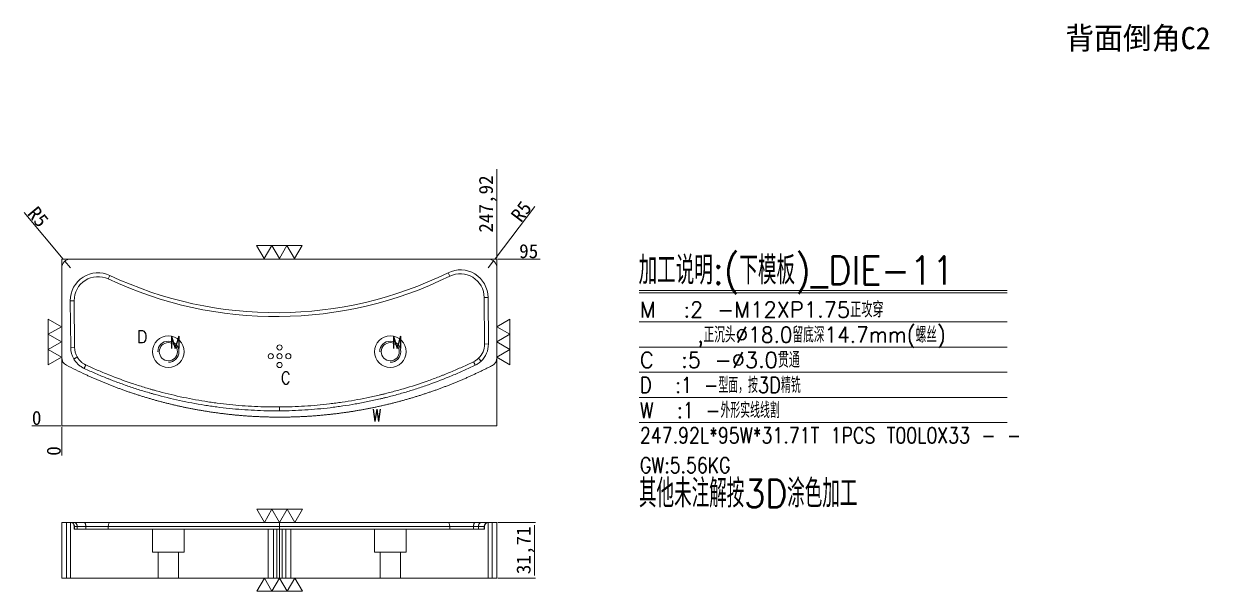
# Model space of a CAD drawing. Header units: millimetres. Extents: x 19685 to 20360, y 42873 to 43197.
import ezdxf
from ezdxf.enums import TextEntityAlignment as Align

# ---------------------------------------------------------------- set-up
doc = ezdxf.new("R2010")
doc.units = ezdxf.units.MM
doc.linetypes.add('DASHED', pattern=[0])
for name, color, linetype in [('DIE', 7, 'Continuous'), ('DIE_W', 1, 'Continuous'), ('dim', 4, 'Continuous')]:
    doc.layers.add(name, color=color, linetype=linetype)
doc.styles.add('_PUG_ERP', font='txt')
doc.styles.add('chinesef_fs', font='txt.shx', dxfattribs={"bigfont": 'gbcbig.shx'})
doc.dimstyles.new('_PUG_ERP', dxfattribs={"dimtxt": 8, "dimasz": 1.5, "dimexe": 0.5, "dimexo": 0.5, "dimgap": 0.5, "dimtad": 1, "dimtxsty": '_PUG_ERP', "dimblk": 'CLOSEDBLANK', "dimcen": 0, "dimclrd": 4, "dimclre": 4, "dimclrt": 3, "dimazin": 3, "dimtfac": 1, "dimtmove": 0, "dimatfit": 3, "dimldrblk": 'CLOSEDBLANK', "dimlwd": 9, "dimlwe": 9})

# ---------------------------------------------------------------- blocks, each defined once
blk = doc.blocks.new('*D733')
at = {"layer": 'Defpoints', "color": 0}
for p in [(19954.72, 43062.39), (19965.82, 43062.39), (19706.81, 42967.39)]:
    blk.add_point(p, dxfattribs=at)
at = {"layer": 'dim', "color": 4, "lineweight": 9}
for p, q in [((19955.22, 43062.39), (19959.82, 43062.39)), ((19959.82, 43062.39), (19962.82, 43062.39)), ((19962.82, 43062.39), (19979.27, 43062.39))]:
    blk.add_line(p, q, dxfattribs=at)
at = {"layer": 'dim', "color": 3, "lineweight": 13, "insert": (19972.8, 43066.89), "char_height": 8, "attachment_point": 5, "style": '_PUG_ERP'}
blk.add_mtext('95', dxfattribs=at)
blk = doc.blocks.new('_ClosedBlank')
blk = doc.blocks.new('*D734')
at = {"layer": 'Defpoints', "color": 0}
for p in [(19695.71, 42967.39), (19706.81, 42967.39), (19706.81, 42967.39)]:
    blk.add_point(p, dxfattribs=at)
at = {"layer": 'dim', "color": 4, "lineweight": 9}
blk.add_line((19706.31, 42967.39), (19689.87, 42967.39), dxfattribs=at)
at = {"layer": 'dim', "color": 3, "lineweight": 13, "insert": (19692.54, 42971.89), "char_height": 8, "attachment_point": 5, "style": '_PUG_ERP'}
blk.add_mtext('0', dxfattribs=at)
blk = doc.blocks.new('*D735')
at = {"layer": 'Defpoints', "color": 0}
for p in [(19706.81, 42967.39), (19706.81, 42967.39), (19706.81, 42956.29)]:
    blk.add_point(p, dxfattribs=at)
at = {"layer": 'dim', "color": 4, "lineweight": 9}
blk.add_line((19706.81, 42966.89), (19706.81, 42950.46), dxfattribs=at)
at = {"layer": 'dim', "color": 3, "lineweight": 13, "insert": (19702.31, 42953.13), "char_height": 8, "attachment_point": 5, "rotation": 90, "style": '_PUG_ERP'}
blk.add_mtext('0', dxfattribs=at)
blk = doc.blocks.new('*D736')
at = {"layer": 'Defpoints', "color": 0}
for p in [(19954.72, 43073.49), (19954.72, 43062.39), (19706.81, 42967.39)]:
    blk.add_point(p, dxfattribs=at)
at = {"layer": 'dim', "color": 4, "lineweight": 9}
for p, q in [((19954.72, 43070.49), (19954.72, 43113.61)), ((19954.72, 43067.49), (19954.72, 43070.49)), ((19954.72, 43062.89), (19954.72, 43067.49))]:
    blk.add_line(p, q, dxfattribs=at)
at = {"layer": 'dim', "color": 3, "lineweight": 13, "insert": (19949.46, 43093.8), "char_height": 8, "attachment_point": 5, "rotation": 90, "style": '_PUG_ERP'}
blk.add_mtext('247,92', dxfattribs=at)
blk = doc.blocks.new('*D737')
at = {"layer": 'Defpoints', "color": 0}
for p in [(19954.72, 42912.39), (19954.72, 42880.68), (19976.13, 42880.68)]:
    blk.add_point(p, dxfattribs=at)
at = {"layer": 'dim', "color": 4, "lineweight": 9}
for p, q in [((19955.22, 42912.39), (19976.63, 42912.39)), ((19976.13, 42910.89), (19976.13, 42882.18)), ((19955.22, 42880.68), (19976.63, 42880.68))]:
    blk.add_line(p, q, dxfattribs=at)
at = {"layer": 'dim', "color": 3, "lineweight": 13, "insert": (19970.87, 42896.54), "char_height": 8, "attachment_point": 5, "rotation": 90, "style": '_PUG_ERP'}
blk.add_mtext('31,71', dxfattribs=at)
blk = doc.blocks.new('*D738')
at = {"layer": 'Defpoints', "color": 0}
for p in [(19708.6, 43061.23), (19711.81, 43057.39)]:
    blk.add_point(p, dxfattribs=at)
at = {"layer": 'dim', "color": 4, "lineweight": 9}
for p, q in [((19707.64, 43062.38), (19685.43, 43088.94)), ((19711.81, 43057.39), (19708.6, 43061.23))]:
    blk.add_line(p, q, dxfattribs=at)
at = {"layer": 'dim', "color": 3, "lineweight": 13, "insert": (19693.35, 43086.48), "char_height": 8, "attachment_point": 5, "rotation": 309.89956, "style": '_PUG_ERP'}
blk.add_mtext('R5', dxfattribs=at)
blk = doc.blocks.new('*D739')
at = {"layer": 'Defpoints', "color": 0}
for p in [(19949.72, 43057.39), (19952.75, 43061.37)]:
    blk.add_point(p, dxfattribs=at)
at = {"layer": 'dim', "color": 4, "lineweight": 9}
for p, q in [((19953.66, 43062.56), (19976.38, 43092.38)), ((19949.72, 43057.39), (19952.75, 43061.37))]:
    blk.add_line(p, q, dxfattribs=at)
at = {"layer": 'dim', "color": 3, "lineweight": 13, "insert": (19968.57, 43089.56), "char_height": 8, "attachment_point": 5, "rotation": 52.69662, "style": '_PUG_ERP'}
blk.add_mtext('R5', dxfattribs=at)

msp = doc.modelspace()

# ---------------------------------------------------------------- linework, layer by layer
at = {"layer": 'DIE', "color": 223, "linetype": 'Continuous', "lineweight": 18}
for p, q in [((19949.722, 43062.394), (19711.807, 43062.391)), ((19709.509, 42880.679), (19706.807, 42880.679)), ((19709.509, 42880.679), (19830.892, 42880.679)), ((19952.015, 42880.679), (19830.892, 42880.679)), ((19954.723, 42880.679), (19952.015, 42880.679))]:
    msp.add_line(p, q, dxfattribs=at)
at = {"layer": 'DIE', "color": 155, "linetype": 'Continuous', "lineweight": 18}
for p, q in [((19734.237, 43053.116), (19733.297, 43051.126)), ((19927.845, 43052.688), (19926.873, 43054.662)), ((19711.699, 43038.709), (19713.899, 43038.727)), ((19711.913, 43012.144), (19711.699, 43038.709)), ((19947.439, 43040.602), (19949.639, 43040.619)), ((19949.639, 43040.619), (19949.853, 43014.055)), ((19711.913, 43012.144), (19714.113, 43012.162)), ((19947.653, 43014.037), (19949.853, 43014.055)), ((19709.509, 42912.382), (19709.509, 42880.679)), ((19952.015, 42912.39), (19952.015, 42880.679))]:
    msp.add_line(p, q, dxfattribs=at)
at = {"layer": 'DIE', "color": 2, "linetype": 'Continuous', "lineweight": 18}
for p, q in [((19713.899, 43038.727), (19714.113, 43012.162)), ((19947.653, 43014.037), (19947.439, 43040.602)), ((19709.509, 42912.382), (19706.807, 42912.382)), ((19720.345, 42912.382), (19709.509, 42912.382)), ((19954.723, 42912.382), (19952.092, 42912.382))]:
    msp.add_line(p, q, dxfattribs=at)
at = {"layer": 'DIE', "color": 155, "linetype": 'DASHED', "lineweight": 13, "ltscale": 0.475455}
for p, q in [((19711.807, 42912.382), (19711.807, 42880.679)), ((19713.899, 42910.182), (19713.899, 42908.582)), ((19714.113, 42910.182), (19714.113, 42908.582)), ((19733.297, 42910.182), (19733.297, 42908.582)), ((19927.845, 42910.182), (19927.845, 42908.582)), ((19947.439, 42910.182), (19947.439, 42908.582)), ((19947.653, 42910.182), (19947.653, 42908.582)), ((19949.722, 42912.382), (19949.722, 42880.679))]:
    msp.add_line(p, q, dxfattribs=at)
at = {"layer": 'DIE', "color": 2, "linetype": 'DASHED', "lineweight": 13, "ltscale": 0.475455}
for p, q in [((19713.899, 42910.182), (19713.899, 42908.582)), ((19713.899, 42910.182), (19713.899, 42910.182)), ((19713.899, 42910.182), (19714.113, 42910.182)), ((19713.899, 42908.582), (19713.899, 42908.582)), ((19713.899, 42908.582), (19714.113, 42908.582)), ((19714.113, 42910.182), (19715.627, 42910.182)), ((19715.627, 42908.582), (19714.113, 42908.582)), ((19720.333, 42910.182), (19720.507, 42910.182)), ((19944.21, 42910.182), (19947.653, 42910.182)), ((19947.653, 42908.582), (19944.21, 42908.582)), ((19947.653, 42908.582), (19947.653, 42910.182))]:
    msp.add_line(p, q, dxfattribs=at)
at = {"layer": 'DIE', "color": 31, "linetype": 'DASHED', "lineweight": 13, "ltscale": 0.475455}
for p, q in [((19758.549, 42908.582), (19758.549, 42895.382)), ((19776.549, 42895.382), (19776.549, 42908.582)), ((19884.953, 42908.582), (19884.953, 42895.382)), ((19902.953, 42895.382), (19902.953, 42908.582)), ((19776.549, 42895.382), (19758.549, 42895.382)), ((19761.795, 42895.382), (19761.795, 42880.679)), ((19773.302, 42880.679), (19773.302, 42895.382)), ((19902.953, 42895.382), (19884.953, 42895.382)), ((19888.199, 42895.382), (19888.199, 42880.679)), ((19899.706, 42880.679), (19899.706, 42895.382))]:
    msp.add_line(p, q, dxfattribs=at)
at = {"layer": 'DIE', "color": 223, "linetype": 'DASHED', "lineweight": 13, "ltscale": 0.475455}
for p, q in [((19824.392, 42908.582), (19824.392, 42880.679)), ((19827.392, 42880.679), (19827.392, 42908.582)), ((19829.392, 42908.582), (19829.392, 42880.679)), ((19832.392, 42880.679), (19832.392, 42908.582)), ((19834.392, 42908.582), (19834.392, 42880.679)), ((19837.392, 42880.679), (19837.392, 42908.582))]:
    msp.add_line(p, q, dxfattribs=at)
at = {"layer": 'DIE', "color": 42, "linetype": 'Continuous', "lineweight": 18}
for centre, radius in [((19767.549, 43009.672), 9), ((19893.953, 43009.672), 9), ((19767.549, 43009.672), 5.15), ((19830.892, 43012.081), 1.5), ((19893.953, 43009.672), 5.15), ((19825.892, 43007.081), 1.5), ((19830.892, 43007.081), 1.5), ((19830.892, 43002.081), 1.5), ((19835.892, 43007.081), 1.5)]:
    msp.add_circle(centre, radius, dxfattribs=at)
at = {"layer": 'DIE', "color": 155, "linetype": 'Continuous', "lineweight": 18}
for centre, radius, start, end in [((19727.492, 43038.836), 15.793, 64.71626, 180.46), ((19828.951, 43253.633), 221.761, 244.71626, 296.20374), ((19933.847, 43040.492), 15.793, 0.46, 116.20374), ((19725.205, 43012.251), 13.293, 180.46, 210.296597), ((19936.56, 43013.948), 13.293, 313.601977, 0.46)]:
    msp.add_arc(centre, radius, start, end, dxfattribs=at)
at = {"layer": 'DIE', "color": 2, "linetype": 'Continuous', "lineweight": 18}
for centre, radius, start, end in [((19727.492, 43038.836), 13.593, 64.71626, 180.46), ((19828.951, 43253.633), 223.961, 244.71626, 296.20374), ((19933.847, 43040.492), 13.593, 0.46, 116.20374), ((19725.205, 43012.251), 11.093, 180.46, 210.296597), ((19936.56, 43013.948), 11.093, 313.602039, 0.46)]:
    msp.add_arc(centre, radius, start, end, dxfattribs=at)
at = {"layer": 'DIE', "color": 42, "linetype": 'Continuous', "lineweight": 18}
for centre in [(19767.549, 43009.672), (19893.953, 43009.672)]:
    msp.add_arc(centre, 6, 270, 180, dxfattribs=at)
at = {"layer": 'DIE', "color": 2, "linetype": 'DASHED', "lineweight": 13, "ltscale": 0.475455}
for centre, start, end in [((19711.699, 42910.182), 0, 90), ((19949.853, 42910.182), 90, 180)]:
    msp.add_arc(centre, 2.2, start, end, dxfattribs=at)
for centre, major_axis, ratio, start_param, end_param in [((19711.699, 42910.182), (0, -2.2), 0.999968, 1.5707963, 3.1415927), ((19711.913, 42910.182), (0, -2.2), 0.999968, 1.5707963, 3.1415927), ((19734.237, 42910.182), (0, 2.2), 0.427101, 0, 1.5707963), ((19926.873, 42910.182), (0, -2.2), 0.441564, 1.5707963, 3.1415927), ((19949.639, 42910.182), (0, -2.2), 0.999968, 3.1415927, 4.712389), ((19949.853, 42910.182), (0, -2.2), 0.999968, 3.1415927, 4.712389)]:
    msp.add_ellipse(centre, major_axis=major_axis, ratio=ratio, start_param=start_param, end_param=end_param, dxfattribs=at)
at = {"layer": 'DIE', "color": 155, "linetype": 'Continuous', "lineweight": 18}
for points, knots in [([(19713.728, 43005.545), (19713.852, 43005.618), (19713.976, 43005.69), (19714.22, 43005.833), (19714.34, 43005.903), (19714.57, 43006.037), (19714.68, 43006.101), (19714.886, 43006.222), (19714.983, 43006.278), (19715.159, 43006.381), (19715.238, 43006.428), (19715.376, 43006.508), (19715.435, 43006.543), (19715.53, 43006.598), (19715.567, 43006.619), (19715.615, 43006.648), (19715.627, 43006.655), (19715.627, 43006.655)], [0, 0, 0, 0, 0.1250475, 0.1250475, 0.2500949, 0.2500949, 0.3751424, 0.3751424, 0.5001899, 0.5001899, 0.6252373, 0.6252373, 0.7502848, 0.7502848, 0.8753323, 0.8753323, 1, 1, 1, 1]), ([(19719.58, 43000.15), (19719.503, 43000.186), (19719.427, 43000.222), (19719.275, 43000.296), (19719.2, 43000.334), (19718.974, 43000.45), (19718.826, 43000.53), (19718.387, 43000.778), (19717.816, 43001.13), (19717.274, 43001.526), (19716.879, 43001.839), (19716.685, 43001.999), (19716.494, 43002.166), (19716.368, 43002.278), (19716.306, 43002.335), (19715.996, 43002.622), (19715.758, 43002.861), (19715.414, 43003.232), (19715.246, 43003.42), (19715.083, 43003.614), (19714.975, 43003.744), (19714.922, 43003.81), (19714.659, 43004.14), (19714.459, 43004.412), (19714.079, 43004.968), (19713.898, 43005.253), (19713.728, 43005.545)], [0, 0, 0, 0, 0.03125, 0.03125, 0.0625, 0.0625, 0.125, 0.125, 0.25, 0.375, 0.375, 0.4375, 0.46875, 0.46875, 0.5, 0.5, 0.625, 0.625, 0.6875, 0.71875, 0.71875, 0.75, 0.75, 0.875, 0.875, 1, 1, 1, 1]), ([(19941.399, 43003.961), (19941.399, 43003.961), (19941.406, 43003.949), (19941.43, 43003.898), (19941.448, 43003.86), (19941.496, 43003.761), (19941.526, 43003.7), (19941.596, 43003.556), (19941.636, 43003.473), (19941.725, 43003.29), (19941.774, 43003.189), (19941.878, 43002.974), (19941.934, 43002.859), (19942.05, 43002.62), (19942.11, 43002.495), (19942.233, 43002.241), (19942.296, 43002.111), (19942.359, 43001.982)], [0, 0, 0, 0, 0.1248704, 0.1248704, 0.2498889, 0.2498889, 0.3749074, 0.3749074, 0.499926, 0.499926, 0.6249445, 0.6249445, 0.749963, 0.749963, 0.8749815, 0.8749815, 1, 1, 1, 1]), ([(19945.727, 43004.322), (19945.479, 43004.085), (19945.222, 43003.858), (19944.824, 43003.533), (19944.621, 43003.374), (19944.415, 43003.221), (19944.276, 43003.12), (19944.206, 43003.071), (19943.994, 43002.924), (19943.851, 43002.828), (19943.562, 43002.643), (19943.416, 43002.554), (19942.971, 43002.293), (19942.668, 43002.132), (19942.359, 43001.982)], [0, 0, 0, 0, 0.25, 0.25, 0.375, 0.4375, 0.4375, 0.5, 0.5, 0.625, 0.625, 0.75, 0.75, 1, 1, 1, 1]), ([(19944.21, 43005.915), (19944.21, 43005.915), (19944.22, 43005.905), (19944.259, 43005.864), (19944.288, 43005.834), (19944.364, 43005.754), (19944.411, 43005.704), (19944.521, 43005.589), (19944.584, 43005.522), (19944.725, 43005.375), (19944.802, 43005.294), (19944.967, 43005.12), (19945.055, 43005.028), (19945.239, 43004.835), (19945.334, 43004.735), (19945.529, 43004.53), (19945.628, 43004.426), (19945.727, 43004.322)], [0, 0, 0, 0, 0.1248008, 0.1248008, 0.2498292, 0.2498292, 0.3748577, 0.3748577, 0.4998862, 0.4998862, 0.6249146, 0.6249146, 0.7499431, 0.7499431, 0.8749715, 0.8749715, 1, 1, 1, 1]), ([(19719.58, 43000.15), (19719.641, 43000.281), (19719.701, 43000.411), (19719.82, 43000.667), (19719.879, 43000.793), (19719.991, 43001.034), (19720.045, 43001.15), (19720.145, 43001.367), (19720.193, 43001.468), (19720.278, 43001.653), (19720.317, 43001.736), (19720.385, 43001.881), (19720.413, 43001.943), (19720.46, 43002.043), (19720.477, 43002.081), (19720.501, 43002.132), (19720.507, 43002.145), (19720.507, 43002.145)], [0, 0, 0, 0, 0.1250475, 0.1250475, 0.2500949, 0.2500949, 0.3751424, 0.3751424, 0.5001899, 0.5001899, 0.6252373, 0.6252373, 0.7502848, 0.7502848, 0.8753322, 0.8753322, 1, 1, 1, 1]), ([(19830.894, 42975.971), (19828.498, 42975.954), (19823.711, 42975.986), (19818.933, 42976.15), (19811.772, 42976.495), (19807.006, 42976.856), (19799.871, 42977.596), (19797.495, 42977.875), (19794.527, 42978.266), (19793.933, 42978.346), (19792.747, 42978.511), (19790.969, 42978.764), (19789.194, 42979.035), (19783.288, 42979.979), (19778.591, 42980.864), (19769.25, 42982.892), (19764.608, 42984.035), (19759.415, 42985.467), (19758.839, 42985.628), (19757.687, 42985.954), (19757.111, 42986.119), (19755.386, 42986.62), (19754.238, 42986.963), (19750.804, 42988.012), (19748.525, 42988.744), (19743.988, 42990.269), (19741.73, 42991.063), (19738.359, 42992.301), (19737.238, 42992.721), (19735.561, 42993.364), (19735.002, 42993.58), (19733.887, 42994.016), (19731.102, 42995.116), (19728.337, 42996.264), (19725.039, 42997.687), (19723.942, 42998.169), (19721.756, 42999.148), (19720.666, 42999.645), (19719.58, 43000.15)], [0, 0, 0, 0, 0.0625, 0.125, 0.125, 0.25, 0.25, 0.3125, 0.3125, 0.328125, 0.328125, 0.34375, 0.375, 0.375, 0.5, 0.5, 0.625, 0.625, 0.640625, 0.640625, 0.65625, 0.65625, 0.6875, 0.6875, 0.75, 0.75, 0.8125, 0.8125, 0.84375, 0.84375, 0.859375, 0.859375, 0.875, 0.9375, 0.9375, 0.96875, 0.96875, 1, 1, 1, 1]), ([(19942.359, 43001.982), (19940.19, 43000.93), (19935.829, 42998.891), (19931.424, 42996.978), (19924.782, 42994.203), (19920.31, 42992.478), (19913.535, 42990.078), (19908.996, 42988.54), (19902.12, 42986.421), (19897.492, 42985.134), (19894.004, 42984.216), (19892.256, 42983.769), (19890.502, 42983.339), (19889.33, 42983.057), (19888.744, 42982.918), (19885.811, 42982.232), (19881.105, 42981.202), (19874.012, 42979.853), (19869.26, 42979.086), (19865.687, 42978.56), (19863.899, 42978.309), (19862.107, 42978.077), (19860.911, 42977.927), (19860.313, 42977.853), (19857.322, 42977.498), (19854.926, 42977.246), (19850.131, 42976.811), (19845.332, 42976.443), (19838.12, 42976.09), (19833.304, 42975.988), (19830.894, 42975.971)], [0, 0, 0, 0, 0.0625, 0.125, 0.125, 0.25, 0.25, 0.3125, 0.375, 0.4375, 0.4375, 0.46875, 0.484375, 0.484375, 0.5, 0.5, 0.5625, 0.625, 0.6875, 0.6875, 0.71875, 0.734375, 0.734375, 0.75, 0.75, 0.8125, 0.8125, 0.875, 0.9375, 1, 1, 1, 1]), ([(19830.878, 42978.171), (19830.878, 42978.171), (19830.878, 42978.157), (19830.878, 42978.101), (19830.879, 42978.059), (19830.879, 42977.948), (19830.88, 42977.88), (19830.881, 42977.72), (19830.882, 42977.628), (19830.883, 42977.425), (19830.884, 42977.313), (19830.886, 42977.073), (19830.887, 42976.946), (19830.889, 42976.68), (19830.89, 42976.541), (19830.892, 42976.259), (19830.893, 42976.115), (19830.894, 42975.971)], [0, 0, 0, 0, 0.125, 0.125, 0.25, 0.25, 0.375, 0.375, 0.5, 0.5, 0.625, 0.625, 0.75, 0.75, 0.875, 0.875, 1, 1, 1, 1])]:
    msp.add_open_spline(points, degree=3, knots=knots, dxfattribs=at)
at = {"layer": 'DIE', "color": 2, "linetype": 'Continuous', "lineweight": 18}
for points, knots in [([(19715.627, 43006.655), (19715.698, 43006.533), (19715.772, 43006.413), (19715.922, 43006.174), (19715.999, 43006.057), (19716.237, 43005.708), (19716.404, 43005.481), (19716.623, 43005.205), (19716.667, 43005.15), (19716.757, 43005.041), (19716.893, 43004.879), (19717.033, 43004.722), (19717.319, 43004.411), (19717.518, 43004.212), (19717.776, 43003.972), (19717.828, 43003.924), (19717.933, 43003.83), (19718.092, 43003.691), (19718.254, 43003.557), (19718.583, 43003.295), (19718.809, 43003.13), (19719.273, 43002.817), (19719.511, 43002.67), (19719.878, 43002.462), (19720.001, 43002.396), (19720.189, 43002.299), (19720.253, 43002.267), (19720.379, 43002.205), (19720.443, 43002.175), (19720.507, 43002.145)], [0, 0, 0, 0, 0.0625, 0.0625, 0.125, 0.125, 0.25, 0.25, 0.28125, 0.28125, 0.3125, 0.375, 0.375, 0.5, 0.5, 0.53125, 0.53125, 0.5625, 0.625, 0.625, 0.75, 0.75, 0.875, 0.875, 0.9375, 0.9375, 0.96875, 0.96875, 1, 1, 1, 1]), ([(19830.878, 42978.171), (19833.265, 42978.188), (19838.034, 42978.289), (19845.175, 42978.637), (19852.304, 42979.184), (19857.048, 42979.681), (19860.011, 42980.033), (19860.603, 42980.105), (19861.787, 42980.254), (19863.562, 42980.484), (19865.333, 42980.732), (19868.871, 42981.252), (19873.577, 42982.011), (19880.601, 42983.344), (19885.261, 42984.364), (19888.166, 42985.042), (19888.746, 42985.179), (19889.906, 42985.459), (19891.644, 42985.884), (19893.377, 42986.326), (19896.834, 42987.235), (19899.129, 42987.872), (19905.984, 42989.879), (19910.514, 42991.343), (19917.249, 42993.727), (19919.484, 42994.553), (19922.265, 42995.626), (19922.821, 42995.842), (19923.931, 42996.279), (19924.485, 42996.5), (19926.147, 42997.167), (19927.251, 42997.619), (19930.553, 42998.999), (19934.929, 43000.899), (19939.251, 43002.92), (19941.399, 43003.961)], [0, 0, 0, 0, 0.0625, 0.125, 0.1875, 0.25, 0.25, 0.265625, 0.265625, 0.28125, 0.3125, 0.3125, 0.375, 0.4375, 0.5, 0.5, 0.515625, 0.515625, 0.53125, 0.5625, 0.5625, 0.625, 0.625, 0.75, 0.75, 0.8125, 0.8125, 0.828125, 0.828125, 0.84375, 0.84375, 0.875, 0.875, 0.9375, 1, 1, 1, 1]), ([(19941.399, 43003.961), (19941.657, 43004.086), (19941.91, 43004.222), (19942.405, 43004.511), (19942.646, 43004.666), (19942.999, 43004.912), (19943.115, 43004.996), (19943.344, 43005.168), (19943.456, 43005.256), (19943.788, 43005.528), (19944.003, 43005.717), (19944.21, 43005.915)], [0, 0, 0, 0, 0.25, 0.25, 0.5, 0.5, 0.625, 0.625, 0.75, 0.75, 1, 1, 1, 1]), ([(19720.507, 43002.145), (19721.046, 43001.895), (19721.585, 43001.646), (19722.666, 43001.153), (19723.208, 43000.909), (19724.834, 43000.18), (19725.921, 42999.702), (19729.19, 42998.292), (19731.381, 42997.383), (19737.987, 42994.747), (19742.437, 42993.112), (19749.179, 42990.845), (19751.438, 42990.119), (19754.843, 42989.078), (19755.981, 42988.739), (19757.407, 42988.324), (19757.692, 42988.242), (19758.263, 42988.078), (19759.12, 42987.833), (19759.978, 42987.594), (19765.128, 42986.173), (19769.733, 42985.039), (19778.998, 42983.027), (19783.657, 42982.149), (19789.516, 42981.211), (19791.276, 42980.942), (19793.04, 42980.691), (19794.216, 42980.528), (19794.805, 42980.448), (19797.749, 42980.06), (19800.106, 42979.783), (19807.184, 42979.049), (19811.911, 42978.691), (19819.014, 42978.349), (19823.753, 42978.186), (19828.502, 42978.154), (19830.878, 42978.171)], [0, 0, 0, 0, 0.015625, 0.015625, 0.03125, 0.03125, 0.0625, 0.0625, 0.125, 0.125, 0.25, 0.25, 0.3125, 0.3125, 0.34375, 0.34375, 0.3515625, 0.3515625, 0.359375, 0.375, 0.375, 0.5, 0.5, 0.625, 0.625, 0.65625, 0.671875, 0.671875, 0.6875, 0.6875, 0.75, 0.75, 0.875, 0.875, 0.9375, 1, 1, 1, 1]), ([(19743.568, 42912.382), (19743.491, 42912.382), (19743.333, 42912.382), (19743.095, 42912.382), (19742.85, 42912.383), (19742.599, 42912.383), (19742.342, 42912.383), (19742.079, 42912.383), (19741.81, 42912.383), (19741.534, 42912.383), (19741.253, 42912.383), (19740.966, 42912.383), (19740.673, 42912.383), (19740.374, 42912.383), (19740.069, 42912.383), (19739.758, 42912.383), (19739.44, 42912.383), (19739.117, 42912.383), (19738.788, 42912.383), (19738.453, 42912.383), (19738.112, 42912.383), (19737.766, 42912.383), (19737.413, 42912.383), (19737.054, 42912.383), (19736.69, 42912.383), (19736.319, 42912.383), (19735.943, 42912.383), (19735.561, 42912.383), (19735.173, 42912.383), (19734.779, 42912.383), (19734.379, 42912.383), (19733.974, 42912.383), (19733.562, 42912.383), (19733.145, 42912.383), (19732.722, 42912.383), (19732.294, 42912.383), (19731.845, 42912.383), (19731.377, 42912.383), (19730.893, 42912.383), (19730.409, 42912.383), (19729.926, 42912.382), (19729.443, 42912.382), (19728.96, 42912.382), (19728.478, 42912.382), (19727.996, 42912.382), (19727.515, 42912.382), (19727.034, 42912.382), (19726.554, 42912.382), (19726.073, 42912.382), (19725.594, 42912.382), (19725.114, 42912.382), (19724.636, 42912.382), (19724.157, 42912.382), (19723.679, 42912.382), (19723.201, 42912.382), (19722.724, 42912.382), (19722.247, 42912.382), (19721.771, 42912.382), (19721.295, 42912.382), (19720.82, 42912.382), (19720.503, 42912.382), (19720.345, 42912.382)], [0, 0, 0, 0, 0.0098422, 0.0199445, 0.030307, 0.0409297, 0.0518126, 0.0629557, 0.0743589, 0.0860223, 0.0979459, 0.1101297, 0.1225737, 0.1352778, 0.1482422, 0.1614667, 0.1749514, 0.1886963, 0.2027013, 0.2169666, 0.231492, 0.2462776, 0.2613234, 0.2766294, 0.2921955, 0.3080219, 0.3241084, 0.3404551, 0.3570619, 0.373929, 0.3910562, 0.4084437, 0.4260913, 0.443999, 0.462167, 0.4805952, 0.4992835, 0.5201467, 0.5410099, 0.5618731, 0.5827362, 0.6035994, 0.6244626, 0.6453258, 0.666189, 0.6870522, 0.7079154, 0.7287786, 0.7496417, 0.7705049, 0.7913681, 0.8122313, 0.8330945, 0.8539577, 0.8748209, 0.8956841, 0.9165472, 0.9374104, 0.9582736, 0.9791368, 1, 1, 1, 1])]:
    msp.add_open_spline(points, degree=3, knots=knots, dxfattribs=at)
at = {"layer": 'DIE', "color": 2, "linetype": 'DASHED', "lineweight": 13, "ltscale": 0.475455}
for points, knots in [([(19713.728, 42912.382), (19713.852, 42912.382), (19713.976, 42912.368), (19714.22, 42912.312), (19714.34, 42912.27), (19714.57, 42912.16), (19714.68, 42912.092), (19714.886, 42911.932), (19714.983, 42911.84), (19715.159, 42911.636), (19715.238, 42911.524), (19715.376, 42911.285), (19715.435, 42911.157), (19715.53, 42910.891), (19715.567, 42910.753), (19715.615, 42910.47), (19715.627, 42910.326), (19715.627, 42910.182)], [0, 0, 0, 0, 0.125, 0.125, 0.25, 0.25, 0.375, 0.375, 0.5, 0.5, 0.625, 0.625, 0.75, 0.75, 0.875, 0.875, 1, 1, 1, 1]), ([(19715.627, 42908.582), (19715.77, 42908.582), (19715.92, 42908.582), (19716.238, 42908.582), (19716.405, 42908.582), (19716.624, 42908.582), (19716.669, 42908.582), (19716.758, 42908.582), (19716.894, 42908.582), (19717.035, 42908.582), (19717.321, 42908.582), (19717.52, 42908.582), (19717.778, 42908.582), (19717.831, 42908.582), (19717.936, 42908.582), (19718.095, 42908.582), (19718.257, 42908.582), (19718.586, 42908.582), (19718.812, 42908.582), (19719.275, 42908.582), (19719.513, 42908.582), (19720.001, 42908.582), (19720.251, 42908.582), (19720.507, 42908.582)], [0, 0, 0, 0, 0.125, 0.125, 0.25, 0.25, 0.28125, 0.28125, 0.3125, 0.375, 0.375, 0.5, 0.5, 0.53125, 0.53125, 0.5625, 0.625, 0.625, 0.75, 0.75, 0.875, 0.875, 1, 1, 1, 1]), ([(19720.507, 42908.582), (19721.046, 42908.582), (19721.587, 42908.582), (19722.668, 42908.582), (19724.293, 42908.582), (19725.923, 42908.582), (19729.192, 42908.582), (19731.382, 42908.582), (19737.982, 42908.582), (19742.423, 42908.582), (19751.388, 42908.582), (19755.912, 42908.582), (19762.759, 42908.582), (19767.345, 42908.582), (19771.972, 42908.582), (19774.587, 42908.582), (19774.877, 42908.582), (19775.459, 42908.582), (19776.331, 42908.582), (19778.368, 42908.582), (19780.117, 42908.582), (19783.618, 42908.582), (19785.956, 42908.582), (19792.985, 42908.582), (19797.69, 42908.582), (19804.775, 42908.582), (19807.141, 42908.582), (19810.104, 42908.582), (19810.697, 42908.582), (19811.884, 42908.582), (19813.664, 42908.582), (19815.444, 42908.582), (19819.004, 42908.582), (19823.752, 42908.582), (19828.502, 42908.582), (19830.878, 42908.582)], [0, 0, 0, 0, 0.015625, 0.015625, 0.03125, 0.0625, 0.0625, 0.125, 0.125, 0.25, 0.25, 0.375, 0.375, 0.4375, 0.5, 0.5, 0.5078125, 0.5078125, 0.515625, 0.53125, 0.5625, 0.5625, 0.625, 0.625, 0.75, 0.75, 0.8125, 0.8125, 0.828125, 0.828125, 0.84375, 0.875, 0.875, 0.9375, 1, 1, 1, 1]), ([(19830.878, 42908.582), (19831.475, 42908.582), (19832.073, 42908.582), (19833.267, 42908.582), (19835.058, 42908.582), (19836.847, 42908.582), (19840.421, 42908.582), (19842.8, 42908.582), (19849.925, 42908.582), (19854.659, 42908.582), (19864.094, 42908.582), (19868.796, 42908.582), (19875.825, 42908.582), (19880.503, 42908.582), (19885.165, 42908.582), (19888.073, 42908.582), (19888.655, 42908.582), (19889.817, 42908.582), (19891.558, 42908.582), (19893.293, 42908.582), (19896.757, 42908.582), (19901.357, 42908.582), (19908.2, 42908.582), (19912.724, 42908.582), (19915.54, 42908.582), (19916.102, 42908.582), (19917.226, 42908.582), (19918.909, 42908.582), (19920.585, 42908.582), (19923.926, 42908.582), (19928.356, 42908.582), (19934.923, 42908.582), (19939.249, 42908.582), (19941.399, 42908.582)], [0, 0, 0, 0, 0.015625, 0.015625, 0.03125, 0.0625, 0.0625, 0.125, 0.125, 0.25, 0.25, 0.375, 0.375, 0.4375, 0.5, 0.5, 0.515625, 0.515625, 0.53125, 0.5625, 0.5625, 0.625, 0.6875, 0.75, 0.75, 0.765625, 0.765625, 0.78125, 0.8125, 0.8125, 0.875, 0.9375, 1, 1, 1, 1]), ([(19856.304, 42912.382), (19860.428, 42912.382), (19864.55, 42912.382), (19872.787, 42912.382), (19876.903, 42912.382), (19883.073, 42912.382), (19885.13, 42912.382), (19887.442, 42912.382), (19887.699, 42912.382), (19888.213, 42912.382), (19888.469, 42912.382), (19889.24, 42912.382), (19890.778, 42912.382), (19892.313, 42912.382), (19897.416, 42912.382), (19901.465, 42912.382), (19909.498, 42912.382), (19913.482, 42912.382), (19921.384, 42912.382), (19925.302, 42912.382), (19933.073, 42912.382), (19936.926, 42912.382), (19942.655, 42912.382), (19944.556, 42912.382), (19946.923, 42912.382), (19947.395, 42912.382), (19948.339, 42912.382), (19949.752, 42912.382), (19951.158, 42912.382), (19952.092, 42912.382)], [0, 0, 0, 0, 0.125, 0.125, 0.25, 0.25, 0.3125, 0.3125, 0.3203125, 0.3203125, 0.328125, 0.328125, 0.34375, 0.375, 0.375, 0.5, 0.5, 0.625, 0.625, 0.75, 0.75, 0.875, 0.875, 0.9375, 0.9375, 0.953125, 0.953125, 0.96875, 1, 1, 1, 1]), ([(19941.399, 42908.582), (19941.657, 42908.582), (19941.91, 42908.582), (19942.405, 42908.582), (19942.646, 42908.582), (19942.999, 42908.582), (19943.115, 42908.582), (19943.343, 42908.582), (19943.568, 42908.582), (19943.786, 42908.582), (19944.001, 42908.582), (19944.106, 42908.582), (19944.21, 42908.582)], [0, 0, 0, 0, 0.25, 0.25, 0.5, 0.5, 0.625, 0.625, 0.75, 0.875, 0.875, 1, 1, 1, 1]), ([(19944.21, 42910.182), (19944.21, 42910.326), (19944.22, 42910.47), (19944.259, 42910.753), (19944.288, 42910.891), (19944.364, 42911.157), (19944.411, 42911.285), (19944.521, 42911.524), (19944.584, 42911.636), (19944.725, 42911.84), (19944.802, 42911.932), (19944.967, 42912.092), (19945.055, 42912.16), (19945.239, 42912.27), (19945.334, 42912.312), (19945.529, 42912.368), (19945.628, 42912.382), (19945.727, 42912.382)], [0, 0, 0, 0, 0.125, 0.125, 0.25, 0.25, 0.375, 0.375, 0.5, 0.5, 0.625, 0.625, 0.75, 0.75, 0.875, 0.875, 1, 1, 1, 1])]:
    msp.add_open_spline(points, degree=3, knots=knots, dxfattribs=at)
at = {"layer": 'DIE', "color": 155, "linetype": 'DASHED', "lineweight": 13, "ltscale": 0.475455}
for points in [[(19715.627, 42910.182), (19715.627, 42909.649), (19715.627, 42909.116), (19715.627, 42908.582)], [(19720.507, 42910.182), (19720.507, 42909.649), (19720.507, 42909.116), (19720.507, 42908.582)], [(19941.399, 42910.182), (19941.399, 42909.649), (19941.399, 42909.116), (19941.399, 42908.582)], [(19944.21, 42910.182), (19944.21, 42909.649), (19944.21, 42909.116), (19944.21, 42908.582)]]:
    msp.add_open_spline(points, degree=3, dxfattribs=at)
for points, knots in [([(19715.627, 42910.182), (19715.698, 42910.182), (19715.772, 42910.182), (19715.922, 42910.182), (19715.999, 42910.182), (19716.237, 42910.182), (19716.404, 42910.182), (19716.623, 42910.182), (19716.667, 42910.182), (19716.757, 42910.182), (19716.893, 42910.182), (19717.033, 42910.182), (19717.319, 42910.182), (19717.518, 42910.182), (19717.776, 42910.182), (19717.828, 42910.182), (19717.933, 42910.182), (19718.092, 42910.182), (19718.254, 42910.182), (19718.583, 42910.182), (19718.809, 42910.182), (19719.273, 42910.182), (19719.511, 42910.182), (19719.878, 42910.182), (19720.001, 42910.182), (19720.189, 42910.182), (19720.253, 42910.182), (19720.379, 42910.182), (19720.443, 42910.182), (19720.507, 42910.182)], [0, 0, 0, 0, 0.0625, 0.0625, 0.125, 0.125, 0.25, 0.25, 0.28125, 0.28125, 0.3125, 0.375, 0.375, 0.5, 0.5, 0.53125, 0.53125, 0.5625, 0.625, 0.625, 0.75, 0.75, 0.875, 0.875, 0.9375, 0.9375, 0.96875, 0.96875, 1, 1, 1, 1]), ([(19719.58, 42912.382), (19719.641, 42912.382), (19719.701, 42912.368), (19719.82, 42912.312), (19719.879, 42912.27), (19719.991, 42912.16), (19720.045, 42912.092), (19720.145, 42911.932), (19720.193, 42911.84), (19720.278, 42911.636), (19720.317, 42911.524), (19720.385, 42911.285), (19720.413, 42911.157), (19720.46, 42910.891), (19720.477, 42910.753), (19720.501, 42910.47), (19720.507, 42910.326), (19720.507, 42910.182)], [0, 0, 0, 0, 0.125, 0.125, 0.25, 0.25, 0.375, 0.375, 0.5, 0.5, 0.625, 0.625, 0.75, 0.75, 0.875, 0.875, 1, 1, 1, 1]), ([(19720.507, 42910.182), (19721.046, 42910.182), (19721.585, 42910.182), (19722.666, 42910.182), (19723.208, 42910.182), (19724.834, 42910.182), (19725.921, 42910.182), (19729.19, 42910.182), (19731.381, 42910.182), (19737.987, 42910.182), (19742.437, 42910.182), (19749.179, 42910.182), (19751.438, 42910.182), (19754.843, 42910.182), (19755.981, 42910.182), (19757.407, 42910.182), (19757.692, 42910.182), (19758.263, 42910.182), (19759.12, 42910.182), (19759.978, 42910.182), (19765.128, 42910.182), (19769.733, 42910.182), (19778.998, 42910.182), (19783.657, 42910.182), (19789.516, 42910.182), (19791.276, 42910.182), (19793.04, 42910.182), (19794.216, 42910.182), (19794.805, 42910.182), (19797.749, 42910.182), (19800.106, 42910.182), (19807.184, 42910.182), (19811.911, 42910.182), (19819.014, 42910.182), (19823.753, 42910.182), (19828.502, 42910.182), (19830.878, 42910.182)], [0, 0, 0, 0, 0.015625, 0.015625, 0.03125, 0.03125, 0.0625, 0.0625, 0.125, 0.125, 0.25, 0.25, 0.3125, 0.3125, 0.34375, 0.34375, 0.3515625, 0.3515625, 0.359375, 0.375, 0.375, 0.5, 0.5, 0.625, 0.625, 0.65625, 0.671875, 0.671875, 0.6875, 0.6875, 0.75, 0.75, 0.875, 0.875, 0.9375, 1, 1, 1, 1]), ([(19830.878, 42910.182), (19830.878, 42910.326), (19830.878, 42910.47), (19830.878, 42910.753), (19830.879, 42910.891), (19830.879, 42911.157), (19830.88, 42911.285), (19830.881, 42911.524), (19830.882, 42911.636), (19830.883, 42911.84), (19830.884, 42911.932), (19830.886, 42912.092), (19830.887, 42912.16), (19830.889, 42912.27), (19830.89, 42912.312), (19830.892, 42912.368), (19830.893, 42912.382), (19830.894, 42912.382)], [0, 0, 0, 0, 0.125, 0.125, 0.25, 0.25, 0.375, 0.375, 0.5, 0.5, 0.625, 0.625, 0.75, 0.75, 0.875, 0.875, 1, 1, 1, 1]), ([(19830.878, 42910.182), (19833.265, 42910.182), (19838.034, 42910.182), (19845.175, 42910.182), (19852.304, 42910.182), (19857.048, 42910.182), (19860.011, 42910.182), (19860.603, 42910.182), (19861.787, 42910.182), (19863.562, 42910.182), (19865.333, 42910.182), (19868.871, 42910.182), (19873.577, 42910.182), (19880.601, 42910.182), (19885.261, 42910.182), (19888.166, 42910.182), (19888.746, 42910.182), (19889.906, 42910.182), (19891.644, 42910.182), (19893.377, 42910.182), (19896.834, 42910.182), (19899.129, 42910.182), (19905.984, 42910.182), (19910.514, 42910.182), (19917.249, 42910.182), (19919.484, 42910.182), (19922.265, 42910.182), (19922.821, 42910.182), (19923.931, 42910.182), (19924.485, 42910.182), (19926.147, 42910.182), (19927.251, 42910.182), (19930.553, 42910.182), (19934.929, 42910.182), (19939.251, 42910.182), (19941.399, 42910.182)], [0, 0, 0, 0, 0.0625, 0.125, 0.1875, 0.25, 0.25, 0.265625, 0.265625, 0.28125, 0.3125, 0.3125, 0.375, 0.4375, 0.5, 0.5, 0.515625, 0.515625, 0.53125, 0.5625, 0.5625, 0.625, 0.625, 0.75, 0.75, 0.8125, 0.8125, 0.828125, 0.828125, 0.84375, 0.84375, 0.875, 0.875, 0.9375, 1, 1, 1, 1]), ([(19941.399, 42910.182), (19941.399, 42910.326), (19941.406, 42910.47), (19941.43, 42910.753), (19941.448, 42910.891), (19941.496, 42911.157), (19941.526, 42911.285), (19941.596, 42911.524), (19941.636, 42911.636), (19941.725, 42911.84), (19941.774, 42911.932), (19941.878, 42912.092), (19941.934, 42912.16), (19942.05, 42912.27), (19942.11, 42912.312), (19942.233, 42912.368), (19942.296, 42912.382), (19942.359, 42912.382)], [0, 0, 0, 0, 0.125, 0.125, 0.25, 0.25, 0.375, 0.375, 0.5, 0.5, 0.625, 0.625, 0.75, 0.75, 0.875, 0.875, 1, 1, 1, 1]), ([(19941.399, 42910.182), (19941.657, 42910.182), (19941.91, 42910.182), (19942.405, 42910.182), (19942.646, 42910.182), (19942.999, 42910.182), (19943.115, 42910.182), (19943.344, 42910.182), (19943.456, 42910.182), (19943.788, 42910.182), (19944.003, 42910.182), (19944.21, 42910.182)], [0, 0, 0, 0, 0.25, 0.25, 0.5, 0.5, 0.625, 0.625, 0.75, 0.75, 1, 1, 1, 1])]:
    msp.add_open_spline(points, degree=3, knots=knots, dxfattribs=at)
at = {"layer": 'DIE', "color": 2, "linetype": 'Continuous', "lineweight": 18}
for points in [[(19826.615, 42912.382), (19823.086, 42912.382), (19816.029, 42912.382), (19805.467, 42912.382), (19794.946, 42912.382), (19784.484, 42912.382), (19774.095, 42912.382), (19763.799, 42912.382), (19753.61, 42912.382), (19746.9, 42912.382), (19743.568, 42912.382)], [(19830.892, 42912.384), (19829.467, 42912.383), (19828.041, 42912.383), (19826.615, 42912.382)], [(19844.972, 42912.382), (19840.283, 42912.383), (19835.588, 42912.383), (19830.892, 42912.384)], [(19856.304, 42912.382), (19852.529, 42912.382), (19848.752, 42912.382), (19844.972, 42912.382)], [(19952.092, 42912.382), (19952.067, 42912.387), (19952.041, 42912.39), (19952.015, 42912.39)]]:
    msp.add_open_spline(points, degree=3, dxfattribs=at)
at = {"layer": 'DIE_W', "color": 1, "linetype": 'Continuous', "lineweight": 18}
for p, q in [((19706.807, 42912.382), (19706.807, 42880.679)), ((19830.892, 42912.383), (19830.892, 42880.679)), ((19954.723, 42912.382), (19954.723, 42880.679))]:
    msp.add_line(p, q, dxfattribs=at)
at = {"layer": 'DIE_W', "color": 1, "lineweight": 13}
msp.add_lwpolyline([(19949.722, 43062.394, -0.4142177), (19954.723, 43057.394), (19954.723, 43006.228, -0.2759778), (19952.092, 43001.825), (19952.015, 43001.784), (19951.57, 43001.555), (19951.125, 43001.327), (19950.68, 43001.1), (19950.234, 43000.874), (19949.787, 43000.648), (19949.341, 43000.424), (19948.894, 43000.2), (19948.446, 42999.977), (19947.998, 42999.755), (19947.55, 42999.534), (19947.101, 42999.314), (19946.651, 42999.094), (19946.202, 42998.876), (19945.752, 42998.658), (19945.301, 42998.441), (19944.85, 42998.225), (19944.399, 42998.01), (19943.947, 42997.795), (19943.495, 42997.582), (19943.043, 42997.369), (19942.59, 42997.157), (19942.136, 42996.946), (19941.683, 42996.736), (19941.229, 42996.527), (19940.774, 42996.319), (19940.319, 42996.111), (19939.864, 42995.904), (19939.408, 42995.699), (19938.952, 42995.494), (19938.496, 42995.29), (19938.039, 42995.087), (19937.582, 42994.884), (19937.124, 42994.683), (19936.666, 42994.482), (19936.208, 42994.282), (19935.749, 42994.084), (19935.29, 42993.886), (19934.83, 42993.688), (19934.37, 42993.492), (19933.91, 42993.297), (19933.449, 42993.102), (19932.988, 42992.909), (19932.527, 42992.716), (19932.065, 42992.524), (19931.603, 42992.333), (19931.141, 42992.143), (19930.678, 42991.954), (19930.215, 42991.765), (19929.751, 42991.578), (19929.287, 42991.391), (19928.823, 42991.205), (19928.359, 42991.021), (19927.894, 42990.837), (19927.429, 42990.653), (19926.963, 42990.471), (19926.497, 42990.29), (19926.031, 42990.109), (19925.564, 42989.93), (19925.097, 42989.751), (19924.63, 42989.573), (19924.162, 42989.396), (19923.694, 42989.22), (19923.226, 42989.045), (19922.757, 42988.871), (19922.288, 42988.697), (19921.819, 42988.525), (19921.349, 42988.353), (19920.879, 42988.183), (19920.409, 42988.013), (19919.938, 42987.844), (19919.468, 42987.676), (19918.996, 42987.509), (19918.525, 42987.342), (19918.053, 42987.177), (19917.581, 42987.013), (19917.108, 42986.849), (19916.635, 42986.686), (19916.162, 42986.524), (19915.689, 42986.364), (19915.215, 42986.204), (19914.741, 42986.044), (19914.267, 42985.886), (19913.792, 42985.729), (19913.317, 42985.572), (19912.842, 42985.417), (19912.367, 42985.262), (19911.891, 42985.109), (19911.415, 42984.956), (19910.938, 42984.804), (19910.462, 42984.653), (19909.985, 42984.503), (19909.508, 42984.354), (19909.03, 42984.205), (19908.552, 42984.058), (19908.074, 42983.911), (19907.596, 42983.766), (19907.117, 42983.621), (19906.639, 42983.477), (19906.159, 42983.335), (19905.68, 42983.193), (19905.2, 42983.051), (19904.72, 42982.911), (19904.24, 42982.772), (19903.76, 42982.634), (19903.279, 42982.496), (19902.798, 42982.36), (19902.317, 42982.224), (19901.835, 42982.09), (19901.353, 42981.956), (19900.871, 42981.823), (19900.389, 42981.691), (19899.906, 42981.56), (19899.424, 42981.43), (19898.941, 42981.301), (19898.457, 42981.172), (19897.974, 42981.045), (19897.49, 42980.918), (19897.006, 42980.793), (19896.522, 42980.668), (19896.038, 42980.545), (19895.553, 42980.422), (19895.068, 42980.3), (19894.583, 42980.179), (19894.097, 42980.059), (19893.612, 42979.94), (19893.126, 42979.822), (19892.64, 42979.704), (19892.154, 42979.588), (19891.667, 42979.472), (19891.18, 42979.358), (19890.694, 42979.244), (19890.206, 42979.132), (19889.719, 42979.02), (19889.231, 42978.909), (19888.744, 42978.799), (19888.256, 42978.69), (19887.768, 42978.582), (19887.279, 42978.475), (19886.791, 42978.369), (19886.302, 42978.263), (19885.813, 42978.159), (19885.324, 42978.056), (19884.834, 42977.953), (19884.345, 42977.852), (19883.855, 42977.751), (19883.365, 42977.651), (19882.875, 42977.552), (19882.384, 42977.454), (19881.894, 42977.358), (19881.403, 42977.262), (19880.912, 42977.166), (19880.421, 42977.072), (19879.93, 42976.979), (19879.439, 42976.887), (19878.947, 42976.795), (19878.455, 42976.705), (19877.963, 42976.615), (19877.471, 42976.527), (19876.979, 42976.439), (19876.487, 42976.352), (19875.994, 42976.267), (19875.501, 42976.182), (19875.008, 42976.098), (19874.515, 42976.015), (19874.022, 42975.933), (19873.529, 42975.852), (19873.035, 42975.772), (19872.542, 42975.692), (19872.048, 42975.614), (19871.554, 42975.537), (19871.06, 42975.46), (19870.565, 42975.385), (19870.071, 42975.31), (19869.576, 42975.236), (19869.082, 42975.164), (19868.587, 42975.092), (19868.092, 42975.021), (19867.597, 42974.951), (19867.102, 42974.882), (19866.606, 42974.814), (19866.111, 42974.747), (19865.615, 42974.681), (19865.119, 42974.616), (19864.624, 42974.552), (19864.128, 42974.488), (19863.632, 42974.426), (19863.135, 42974.364), (19862.639, 42974.304), (19862.143, 42974.244), (19861.646, 42974.186), (19861.149, 42974.128), (19860.653, 42974.071), (19860.156, 42974.015), (19859.659, 42973.961), (19859.162, 42973.907), (19858.664, 42973.854), (19858.167, 42973.802), (19857.67, 42973.751), (19857.172, 42973.7), (19856.675, 42973.651), (19856.304, 42973.615), (19855.807, 42973.568), (19855.309, 42973.521), (19854.811, 42973.475), (19854.313, 42973.43), (19853.815, 42973.387), (19853.317, 42973.344), (19852.818, 42973.302), (19852.32, 42973.261), (19851.822, 42973.221), (19851.323, 42973.182), (19850.825, 42973.144), (19850.326, 42973.106), (19849.827, 42973.07), (19849.329, 42973.035), (19848.83, 42973), (19848.331, 42972.967), (19847.832, 42972.935), (19847.333, 42972.903), (19846.834, 42972.872), (19846.335, 42972.843), (19845.836, 42972.814), (19845.336, 42972.786), (19844.972, 42972.767), (19844.473, 42972.741), (19843.973, 42972.715), (19843.474, 42972.691), (19842.975, 42972.668), (19842.475, 42972.645), (19841.976, 42972.624), (19841.476, 42972.604), (19840.976, 42972.584), (19840.477, 42972.566), (19839.977, 42972.548), (19839.477, 42972.531), (19838.977, 42972.516), (19838.478, 42972.501), (19837.978, 42972.487), (19837.478, 42972.474), (19836.978, 42972.462), (19836.478, 42972.451), (19835.978, 42972.441), (19835.479, 42972.432), (19834.979, 42972.424), (19834.479, 42972.417), (19833.979, 42972.41), (19833.479, 42972.405), (19832.979, 42972.401), (19832.479, 42972.397), (19831.979, 42972.395), (19831.479, 42972.393), (19830.979, 42972.393), (19830.892, 42972.393), (19830.392, 42972.393), (19829.892, 42972.395), (19829.393, 42972.397), (19828.893, 42972.4), (19828.393, 42972.405), (19827.893, 42972.41), (19827.393, 42972.416), (19826.893, 42972.423), (19826.615, 42972.428), (19826.115, 42972.436), (19825.615, 42972.446), (19825.116, 42972.457), (19824.616, 42972.468), (19824.116, 42972.481), (19823.616, 42972.494), (19823.116, 42972.508), (19822.617, 42972.523), (19822.117, 42972.54), (19821.617, 42972.557), (19821.117, 42972.575), (19820.618, 42972.594), (19820.118, 42972.614), (19819.619, 42972.635), (19819.119, 42972.657), (19818.62, 42972.68), (19818.12, 42972.703), (19817.621, 42972.728), (19817.121, 42972.754), (19816.622, 42972.78), (19816.123, 42972.808), (19815.624, 42972.836), (19815.125, 42972.866), (19814.626, 42972.896), (19814.126, 42972.928), (19813.628, 42972.96), (19813.129, 42972.993), (19812.63, 42973.027), (19812.131, 42973.062), (19811.632, 42973.099), (19811.134, 42973.136), (19810.635, 42973.173), (19810.137, 42973.212), (19809.638, 42973.252), (19809.14, 42973.293), (19808.642, 42973.335), (19808.143, 42973.377), (19807.645, 42973.421), (19807.147, 42973.465), (19806.649, 42973.511), (19806.152, 42973.557), (19805.654, 42973.605), (19805.156, 42973.653), (19804.659, 42973.702), (19804.161, 42973.753), (19803.664, 42973.804), (19803.167, 42973.856), (19802.669, 42973.909), (19802.172, 42973.963), (19801.675, 42974.018), (19801.178, 42974.073), (19800.682, 42974.13), (19800.185, 42974.188), (19799.688, 42974.247), (19799.192, 42974.306), (19798.696, 42974.367), (19798.199, 42974.428), (19797.703, 42974.491), (19797.207, 42974.554), (19796.712, 42974.618), (19796.216, 42974.684), (19795.72, 42974.75), (19795.225, 42974.817), (19794.729, 42974.885), (19794.234, 42974.954), (19793.739, 42975.024), (19793.244, 42975.095), (19792.749, 42975.167), (19792.255, 42975.239), (19791.76, 42975.313), (19791.266, 42975.388), (19790.771, 42975.463), (19790.277, 42975.54), (19789.783, 42975.617), (19789.29, 42975.695), (19788.796, 42975.775), (19788.302, 42975.855), (19787.809, 42975.936), (19787.316, 42976.018), (19786.823, 42976.101), (19786.33, 42976.185), (19785.837, 42976.27), (19785.344, 42976.356), (19784.852, 42976.443), (19784.36, 42976.53), (19783.868, 42976.619), (19783.376, 42976.708), (19782.884, 42976.799), (19782.393, 42976.89), (19781.901, 42976.983), (19781.41, 42977.076), (19780.919, 42977.17), (19780.428, 42977.265), (19779.937, 42977.361), (19779.447, 42977.458), (19778.956, 42977.556), (19778.466, 42977.655), (19777.976, 42977.755), (19777.487, 42977.855), (19776.997, 42977.957), (19776.508, 42978.06), (19776.019, 42978.163), (19775.53, 42978.267), (19775.041, 42978.373), (19774.552, 42978.479), (19774.064, 42978.586), (19773.576, 42978.694), (19773.088, 42978.803), (19772.6, 42978.913), (19772.112, 42979.024), (19771.625, 42979.136), (19771.138, 42979.249), (19770.651, 42979.362), (19770.164, 42979.477), (19769.678, 42979.592), (19769.191, 42979.709), (19768.705, 42979.826), (19768.22, 42979.944), (19767.734, 42980.063), (19767.249, 42980.183), (19766.764, 42980.304), (19766.279, 42980.426), (19765.794, 42980.549), (19765.309, 42980.673), (19764.825, 42980.798), (19764.341, 42980.923), (19763.858, 42981.05), (19763.374, 42981.177), (19762.891, 42981.305), (19762.408, 42981.435), (19761.925, 42981.565), (19761.443, 42981.696), (19760.96, 42981.828), (19760.478, 42981.961), (19759.997, 42982.095), (19759.515, 42982.229), (19759.034, 42982.365), (19758.553, 42982.501), (19758.072, 42982.639), (19757.592, 42982.777), (19757.111, 42982.917), (19756.631, 42983.057), (19756.152, 42983.198), (19755.672, 42983.34), (19755.193, 42983.483), (19754.714, 42983.626), (19754.236, 42983.771), (19753.757, 42983.917), (19753.279, 42984.063), (19752.802, 42984.211), (19752.324, 42984.359), (19751.847, 42984.508), (19751.37, 42984.658), (19750.893, 42984.81), (19750.417, 42984.961), (19749.941, 42985.114), (19749.465, 42985.268), (19748.99, 42985.423), (19748.514, 42985.578), (19748.039, 42985.735), (19747.565, 42985.892), (19747.091, 42986.05), (19746.617, 42986.209), (19746.143, 42986.369), (19745.669, 42986.53), (19745.196, 42986.692), (19744.724, 42986.855), (19744.251, 42987.019), (19743.779, 42987.183), (19743.568, 42987.257), (19743.096, 42987.423), (19742.625, 42987.589), (19742.154, 42987.757), (19741.683, 42987.925), (19741.213, 42988.095), (19740.743, 42988.265), (19740.273, 42988.436), (19739.803, 42988.608), (19739.334, 42988.781), (19738.865, 42988.955), (19738.397, 42989.13), (19737.929, 42989.305), (19737.461, 42989.482), (19736.994, 42989.659), (19736.526, 42989.837), (19736.06, 42990.016), (19735.593, 42990.196), (19735.127, 42990.377), (19734.661, 42990.559), (19734.196, 42990.742), (19733.731, 42990.925), (19733.266, 42991.11), (19732.801, 42991.295), (19732.337, 42991.481), (19731.874, 42991.668), (19731.41, 42991.856), (19730.947, 42992.045), (19730.485, 42992.235), (19730.023, 42992.425), (19729.561, 42992.617), (19729.099, 42992.809), (19728.638, 42993.002), (19728.177, 42993.196), (19727.717, 42993.391), (19727.257, 42993.587), (19726.797, 42993.783), (19726.338, 42993.981), (19725.879, 42994.179), (19725.42, 42994.379), (19724.962, 42994.579), (19724.504, 42994.78), (19724.047, 42994.982), (19723.59, 42995.184), (19723.133, 42995.388), (19722.677, 42995.593), (19722.221, 42995.798), (19721.765, 42996.004), (19721.31, 42996.211), (19720.855, 42996.419), (19720.345, 42996.654, -0.0114159), (19709.509, 43001.952, -0.2803161), (19706.807, 43006.392), (19706.807, 43057.391, -0.4142095), (19711.807, 43062.391)], format="xyb", dxfattribs=at)
at = {"layer": 'DIE_W', "color": 1, "linetype": 'Continuous', "lineweight": 18}
msp.add_open_spline([(19952.015, 42912.39), (19948.278, 42912.391), (19944.501, 42912.392), (19936.869, 42912.393), (19933.013, 42912.393), (19927.171, 42912.392), (19925.214, 42912.392), (19922.263, 42912.392), (19921.277, 42912.392), (19919.794, 42912.392), (19919.052, 42912.392), (19918.308, 42912.392), (19917.812, 42912.392), (19917.563, 42912.392), (19913.342, 42912.391), (19909.35, 42912.39), (19901.328, 42912.389), (19897.298, 42912.388), (19889.201, 42912.387), (19885.133, 42912.386), (19879.004, 42912.385), (19876.956, 42912.384), (19872.851, 42912.384), (19870.794, 42912.384), (19866.67, 42912.383), (19864.603, 42912.383), (19860.461, 42912.383), (19858.385, 42912.383), (19856.304, 42912.382)], degree=3, knots=[0, 0, 0, 0, 0.125, 0.125, 0.25, 0.25, 0.3125, 0.3125, 0.34375, 0.34375, 0.359375, 0.3671875, 0.3671875, 0.375, 0.375, 0.5, 0.5, 0.625, 0.625, 0.75, 0.75, 0.8125, 0.8125, 0.875, 0.875, 0.9375, 0.9375, 1, 1, 1, 1], dxfattribs=at)
at = {"layer": 'dim', "color": 8, "linetype": 'Continuous', "lineweight": 18}
for p, q in [((20035.677, 43044.534), (20245.381, 43044.534)), ((20035.677, 43043.197), (20245.381, 43043.197)), ((20035.677, 43026.641), (20245.381, 43026.641)), ((20035.677, 43012.312), (20245.381, 43012.312)), ((20035.677, 42997.984), (20245.381, 42997.984)), ((20035.677, 42983.656), (20245.381, 42983.656)), ((20035.677, 42969.327), (20245.381, 42969.327))]:
    msp.add_line(p, q, dxfattribs=at)
at = {"layer": 'dim', "lineweight": 13}
for points in [[(19817.774, 43070.238), (19822.104, 43062.738), (19826.434, 43070.238), (19830.764, 43062.738), (19835.094, 43070.238), (19839.424, 43062.738), (19843.754, 43070.238), (19817.774, 43070.238)], [(19699.181, 43002.248), (19706.681, 43006.578), (19699.181, 43010.909), (19706.681, 43015.239), (19699.181, 43019.569), (19706.681, 43023.899), (19699.181, 43028.229), (19699.181, 43002.248)], [(19962.096, 43002.248), (19954.596, 43006.578), (19962.096, 43010.909), (19954.596, 43015.239), (19962.096, 43019.569), (19954.596, 43023.899), (19962.096, 43028.229), (19962.096, 43002.248)], [(19817.902, 42919.879), (19822.232, 42912.379), (19826.562, 42919.879), (19830.892, 42912.379), (19835.223, 42919.879), (19839.553, 42912.379), (19843.883, 42919.879), (19817.902, 42919.879)], [(19817.902, 42873.179), (19822.232, 42880.679), (19826.562, 42873.179), (19830.892, 42880.679), (19835.223, 42873.179), (19839.553, 42880.679), (19843.883, 42873.179), (19817.902, 42873.179)]]:
    msp.add_lwpolyline(points, close=True, dxfattribs=at)
at = {"layer": 'dim', "color": 252, "linetype": 'DASHED', "lineweight": 13, "ltscale": 0.2}
msp.add_lwpolyline([(19706.807, 42967.393), (19954.723, 42967.393), (19954.723, 43062.394), (19706.807, 43062.394)], close=True, dxfattribs=at)

# ---------------------------------------------------------------- texts
at = {"layer": 'dim'}
msp.add_text('背面倒角C2', height=12.6263, dxfattribs=at).set_placement((20319.864, 43188.493), align=Align.MIDDLE)
at = {"layer": 'dim', "color": 4, "lineweight": 13, "style": 'chinesef_fs'}
for s, height, width, p in [('加工说明:(下模板)_DIE-11', 16.032, 0.916, (20035.393, 43048.023)), ('M  :2 -M12XP1.75正攻穿', 8.928, 0.9864, (20036.151, 43029.176)), ('    ,正沉头%%c18.0留底深14.7mm(螺丝)', 8.928, 0.9432, (20036.151, 43014.848)), ('D', 7, 0.9609, (19749.624, 43014.648)), ('M', 7, 0.8408, (19768.391, 43011.44)), ('M', 7, 0.8408, (19894.795, 43011.44)), ('C  :5 -%%c3.0贯通', 8.928, 0.9802, (20036.151, 43000.52)), ('C', 7, 0.8969, (19831.584, 42991.241)), ('D  :1 -型面，按3D精铣', 8.928, 0.8387, (20036.151, 42986.191)), ('W', 7, 0.6727, (19883.792, 42969.9)), ('247.92L*95W*31.71T 1PCS T00L0X33 - - ', 8.928, 0.8115, (20036.151, 42957.535)), ('GW:5.56KG ', 8.928, 0.8074, (20036.151, 42940.532))]:
    msp.add_text(s, height=height, dxfattribs=dict(at, width=width)).set_placement(p)
at = {"layer": 'dim', "color": 1, "lineweight": 13, "style": 'chinesef_fs', "width": 0.8416}
msp.add_text('W  :1 -外形实线线割', height=8.928, dxfattribs=at).set_placement((20036.151, 42971.863))
at = {"layer": 'dim', "color": 21, "lineweight": 13, "style": 'chinesef_fs', "width": 0.8663}
msp.add_text('其他未注解按3D涂色加工', height=16.032, dxfattribs=at).set_placement((20035.608, 42920.924))

# ---------------------------------------------------------------- dimensions: what is measured, and where the dimension line sits
at = {"layer": 'dim', "lineweight": 13}
for feature_location, offset, dtype, origin, picture, middle in [((19954.723, 43062.394), (0, 11.1), 1, (19706.807, 42967.393), '*D736', (19949.46, 43093.804)), ((19954.723, 43062.394), (11.1, 0), 0, (19706.807, 42967.393), '*D733', (19972.799, 43066.895)), ((19706.807245963, 42967.392583815), (-11.1, 0), 0, (19706.807245963, 42967.392583815), '*D734', (19692.540579296, 42971.892583815)), ((19706.807245963, 42967.392583815), (0, -11.1), 1, (19706.807245963, 42967.392583815), '*D735', (19702.307245963, 42953.125917148))]:
    dim = msp.add_ordinate_dim(feature_location=feature_location, offset=offset, dtype=dtype, origin=origin, dimstyle='_PUG_ERP', dxfattribs=at)
    dim.commit()
    dim.dimension.update_dxf_attribs({"geometry": picture, "text_midpoint": middle})
for center, mpoint, picture, middle in [((19949.723, 43057.394), (19952.753, 43061.371), '*D739', (19972.149, 43086.829)), ((19711.807, 43057.391), (19708.6, 43061.227), '*D738', (19689.902, 43083.589))]:
    dim = msp.add_radius_dim(center=center, mpoint=mpoint, dimstyle='_PUG_ERP', dxfattribs=at)
    dim.commit()
    dim.dimension.update_dxf_attribs({"geometry": picture, "text_midpoint": middle, "dimtype": 164})
dim = msp.add_linear_dim(base=(19976.129, 42880.679), p1=(19954.723, 42912.393), p2=(19954.723, 42880.679), angle=90, dimstyle='_PUG_ERP', dxfattribs=at)
dim.commit()
dim.dimension.update_dxf_attribs({"geometry": '*D737', "text_midpoint": (19970.867, 42896.536)})

doc.saveas('drawing.dxf')
